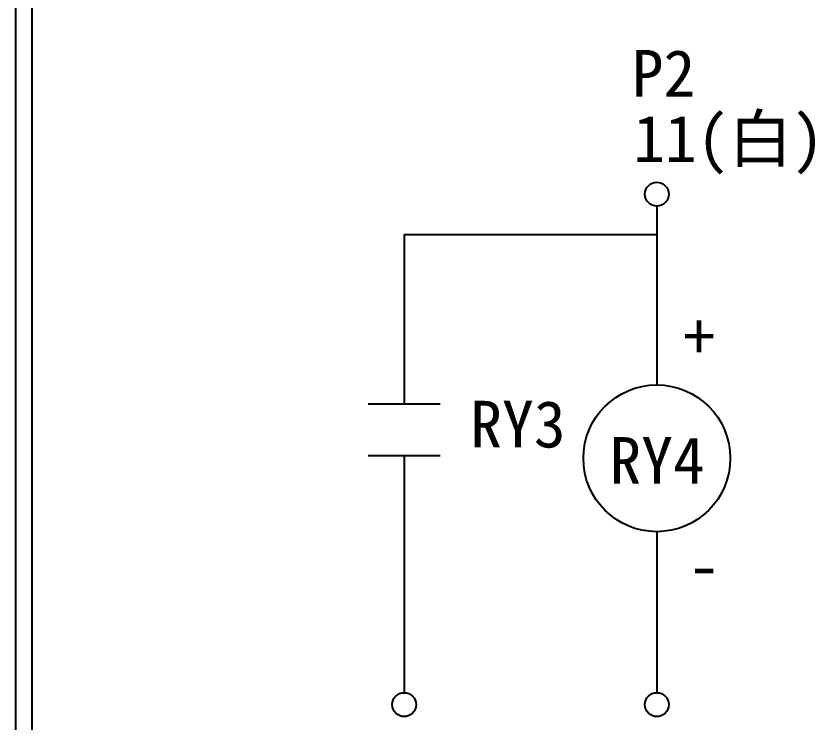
# Model space of a CAD drawing. Extents: x 10 to 297, y 3 to 207.
# Drawn here: x 10 to 71.6, y 45.6 to 100.1 of the extents above; entities that cross this region are included whole.
import ezdxf

# ---------------------------------------------------------------- set-up
doc = ezdxf.new("R2010")
doc.units = 0
doc.layers.get('0').update_dxf_attribs({"linetype": 'CONTINUOUS'})
doc.layers.add('圖框層', color=7, linetype='CONTINUOUS')
doc.layers.add('標尺寸層', color=3, linetype='CONTINUOUS')
doc.styles.add('STSL', font='KAIU.TTF')

msp = doc.modelspace()

# ---------------------------------------------------------------- linework, layer by layer
at = {"color": 7}
msp.add_line((39.924, 83.191), (59.403, 83.191), dxfattribs=at)
at = {"layer": '圖框層', "color": 7}
for p, q in [((10, 3), (10, 206.969)), ((11.25, 4.25), (11.25, 205.719))]:
    msp.add_line(p, q, dxfattribs=at)
at = {"layer": '標尺寸層', "color": 7}
for p, q in [((59.403, 85.391), (59.403, 71.596)), ((39.924, 83.191), (39.924, 71.596)), ((39.924, 71.596), (39.924, 70.132)), ((37.141, 70.132), (42.708, 70.132)), ((37.141, 66.159), (42.708, 66.159)), ((39.924, 66.159), (39.924, 47.847)), ((59.403, 60.27), (59.403, 47.847))]:
    msp.add_line(p, q, dxfattribs=at)
for centre, radius in [((59.403, 86.311), 0.92), ((59.403, 65.933), 5.663), ((39.924, 46.927), 0.92), ((59.403, 46.927), 0.92)]:
    msp.add_circle(centre, radius, dxfattribs=at)

# ---------------------------------------------------------------- texts
at = {"layer": '圖框層', "color": 1, "style": 'STSL'}
msp.add_text('P2', height=3.6, dxfattribs=at).set_placement((57.47, 93.84))
at = {"layer": '圖框層', "style": 'STSL'}
msp.add_text('11(白)', height=3.6, dxfattribs=at).set_placement((57.586, 88.79))
at = {"layer": '圖框層', "color": 4, "style": 'STSL'}
for s, p in [('+', (61.445, 73.542)), ('RY3', (45.026, 66.768)), ('RY4', (55.754, 63.969)), ('-', (61.825, 55.849))]:
    msp.add_text(s, height=3.6, dxfattribs=at).set_placement(p)

doc.saveas('drawing.dxf')
